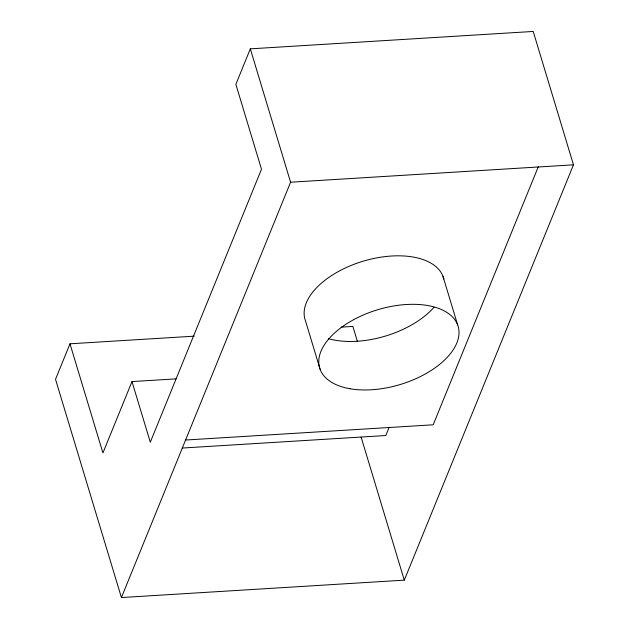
<?xml version="1.0" encoding="UTF-8"?>
<svg xmlns="http://www.w3.org/2000/svg" width="629" height="629" viewBox="0 0 629 629"><rect width="100%" height="100%" fill="white"/><g stroke="black" fill="none" stroke-linecap="round" stroke-linejoin="round"><path stroke-width="0.94" d="M194.298 336.161L69.984 343.804L55.525 379.303L121.421 597.55L404.298 580.15L573.475 164.822L533.203 31.45L250.326 48.85L235.867 84.349L261.491 169.225L150.3 442.203L131.996 381.575L176.041 378.87M131.996 381.575L102.928 452.927L69.984 343.804M121.421 597.55L290.59 182.221L250.326 48.85M389.123 427.398L385.813 435.527L182.213 448.052M538.44 166.378L433.184 424.803L185.539 440.033M290.59 182.221L573.475 164.822M341.122 327.127L352.869 326.404L357.414 341.461M443.005 276.406L457.645 324.902M361.132 437.163L404.298 580.15M320.137 369.38L305.497 320.884A72.296 39.053 -16.8 0 1 362.909 261.271A72.296 39.053 -16.8 0 1 443.815 279.064M434.026 307.251A72.296 39.053 -16.8 0 1 328.566 338.709M350.031 388.753A72.296 39.053 -16.8 0 0 458.871 335.139A72.296 39.053 -16.8 0 0 357.775 317.543A72.296 39.053 -16.8 0 0 350.031 388.753"/></g></svg>
